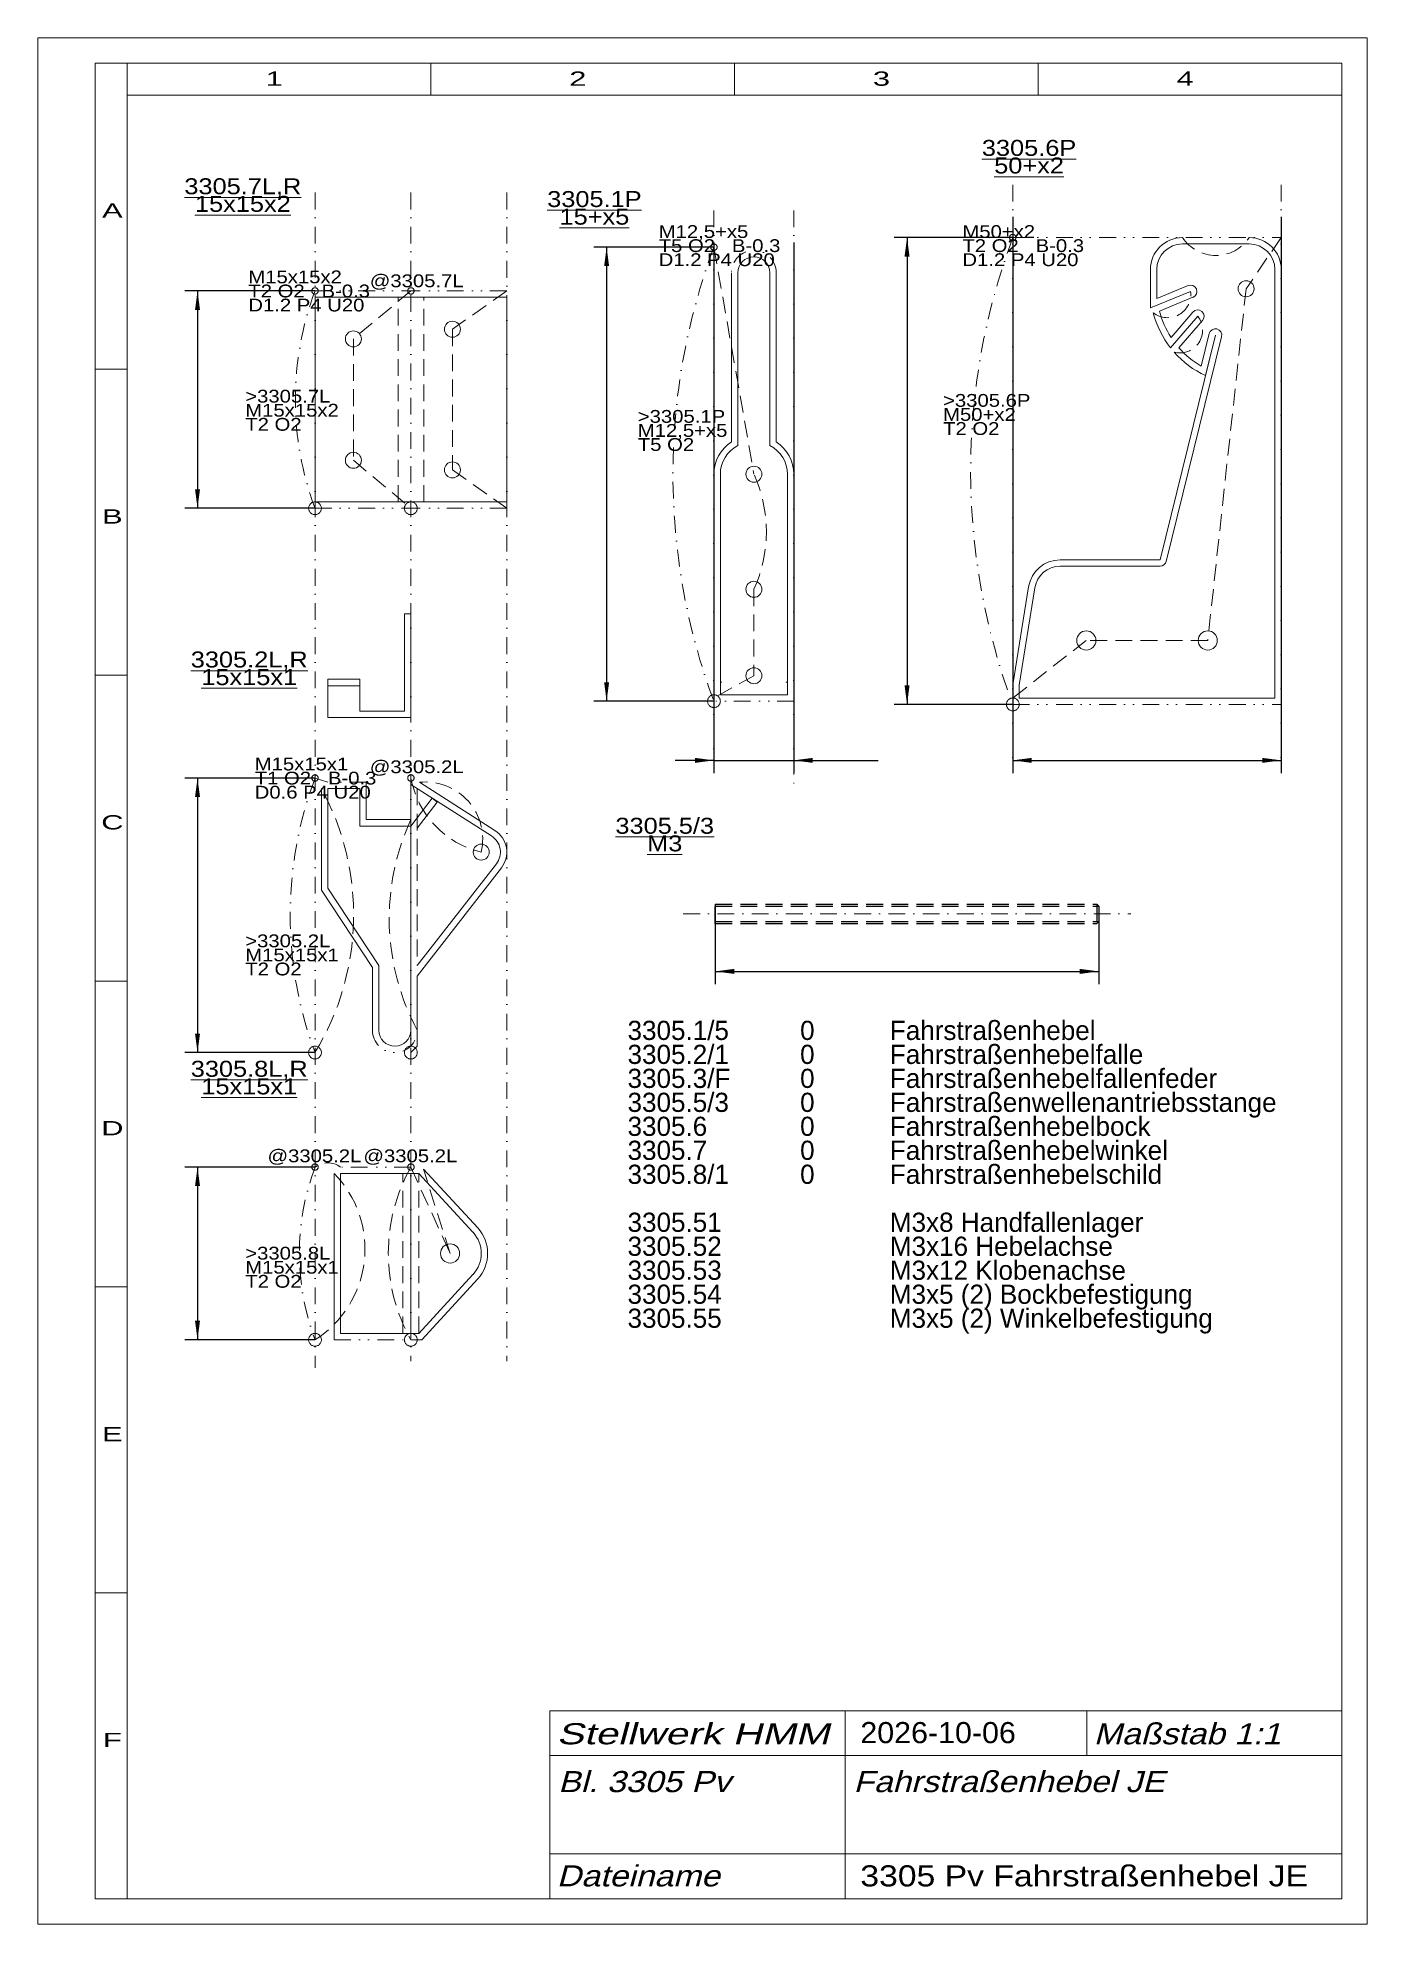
# Model space of a CAD drawing. Extents: x 1 to 209, y 1 to 296.
import ezdxf
from ezdxf.enums import TextEntityAlignment as Align

# ---------------------------------------------------------------- set-up
doc = ezdxf.new("R2010")
doc.units = 0
doc.header["$LTSCALE"] = 5.25
for name, pattern in [('DASHDOT', [1, 0.5, -0.25, 0, -0.25]), ('DASHED', [0.75, 0.5, -0.25]), ('DIVIDE', [1.25, 0.5, -0.25, 0, -0.25, 0, -0.25]), ('PHANTOM', [2.5, 1.25, -0.25, 0.25, -0.25, 0.25, -0.25])]:
    doc.linetypes.add(name, pattern=pattern)
for name, color, linetype, lineweight in [('3305 HANDFALLE', 30, 'CONTINUOUS', 13), ('3305 HEBEL', 5, 'CONTINUOUS', 13), ('3305 HEBELBOCK', 7, 'CONTINUOUS', 13), ('3305 HEBELSCHILD', 171, 'CONTINUOUS', 18), ('3305_1P # FAHRSTRAßENHEBEL', 30, 'CONTINUOUS', 13), ('3305_2L # FAHRSTRAßENHEBELFALLE', 30, 'CONTINUOUS', 13), ('3305_2R # FAHRSTRAßENHEBELFALLE', 14, 'CONTINUOUS', 13), ('3305_6P # FAHRSTRAßENHEBELBOCK', 30, 'CONTINUOUS', 13), ('3305_7L # FAHRSTRAßENHEBELWINKEL', 30, 'CONTINUOUS', 13), ('3305_7R # FAHRSTRAßENHEBELWINKEL', 14, 'CONTINUOUS', 13), ('3305_8L # FAHRSTRAßENHEBELSCHILD', 30, 'CONTINUOUS', 13), ('3305_8R # FAHRSTRAßENHEBELSCHILD', 14, 'CONTINUOUS', 13), ('3305___ FAHRSTRAßENHEBEL JE', 6, 'DASHDOT', 13), ('BEMASSUNG', 7, 'CONTINUOUS', 25), ('BESCHRIFTUNG', 7, 'CONTINUOUS', 25), ('MASSGRENZEN', 172, 'CONTINUOUS', 25), ('MASSLINIEN', 172, 'CONTINUOUS', 25), ('MASSTEXTE', 212, 'CONTINUOUS', 25), ('MITTELLINIEN', 5, 'DASHDOT', 13), ('STANDARD', 7, 'CONTINUOUS', 0), ('UNSICHTBARE', 92, 'DASHED', 25)]:
    doc.layers.add(name, color=color, linetype=linetype, lineweight=lineweight)
doc.styles.add('Arial', font='arial.ttf')

# ---------------------------------------------------------------- blocks, each defined once
blk = doc.blocks.new('D207364096')
at = {"layer": 'MASSGRENZEN'}
for points in [[(26, 256.41), (26.39, 253.44), (25.61, 253.44)], [(26, 222.42), (25.61, 225.39), (26.39, 225.39)]]:
    blk.add_solid(points, dxfattribs=at)
at = {"layer": 'MASSLINIEN', "color": 172}
for p, q in [((44.38, 256.41), (24, 256.41)), ((26, 256.41), (26, 222.42)), ((44.38, 222.42), (24, 222.42))]:
    blk.add_line(p, q, dxfattribs=at)
blk = doc.blocks.new('D207363840')
at = {"layer": 'MASSGRENZEN'}
for points in [[(26, 180.24), (26.39, 177.27), (25.61, 177.27)], [(26, 137.31), (25.61, 140.28), (26.39, 140.28)]]:
    blk.add_solid(points, dxfattribs=at)
at = {"layer": 'MASSLINIEN', "color": 172}
for p, q in [((44.38, 180.24), (24, 180.24)), ((26, 180.24), (26, 137.31)), ((44.38, 137.31), (24, 137.31))]:
    blk.add_line(p, q, dxfattribs=at)
blk = doc.blocks.new('D207363584')
at = {"layer": 'MASSGRENZEN'}
for points in [[(26, 119.4), (26.39, 116.43), (25.61, 116.43)], [(26, 92.4), (25.61, 95.37), (26.39, 95.37)]]:
    blk.add_solid(points, dxfattribs=at)
at = {"layer": 'MASSLINIEN', "color": 172}
for p, q in [((44.38, 119.4), (24, 119.4)), ((26, 119.4), (26, 92.4)), ((44.38, 92.4), (24, 92.4))]:
    blk.add_line(p, q, dxfattribs=at)
blk = doc.blocks.new('D207363328')
at = {"layer": 'MASSGRENZEN'}
for points in [[(90, 263.25), (90.39, 260.28), (89.61, 260.28)], [(90, 192.25), (89.61, 195.22), (90.39, 195.22)]]:
    blk.add_solid(points, dxfattribs=at)
at = {"layer": 'MASSLINIEN', "color": 172}
for p, q in [((106.79, 263.25), (88, 263.25)), ((90, 263.25), (90, 192.25)), ((106.79, 192.25), (88, 192.25))]:
    blk.add_line(p, q, dxfattribs=at)
blk = doc.blocks.new('D207363072')
at = {"layer": 'MASSGRENZEN'}
for points in [[(106.79, 183), (103.82, 182.61), (103.82, 183.39)], [(119.29, 183), (122.26, 183.39), (122.26, 182.61)]]:
    blk.add_solid(points, dxfattribs=at)
at = {"layer": 'MASSLINIEN', "color": 172}
for p, q in [((106.79, 264), (106.79, 181)), ((119.29, 264), (119.29, 181)), ((106.79, 183), (100.75, 183)), ((106.79, 183), (119.29, 183)), ((119.29, 183), (132.47, 183))]:
    blk.add_line(p, q, dxfattribs=at)
blk = doc.blocks.new('D207362816')
at = {"layer": 'MASSGRENZEN'}
for points in [[(153.54, 183), (156.52, 183.39), (156.52, 182.61)], [(195.54, 183), (192.57, 182.61), (192.57, 183.39)]]:
    blk.add_solid(points, dxfattribs=at)
at = {"layer": 'MASSLINIEN', "color": 172}
for p, q in [((153.54, 268), (153.54, 181)), ((195.54, 268), (195.54, 181)), ((153.54, 183), (195.54, 183))]:
    blk.add_line(p, q, dxfattribs=at)
blk = doc.blocks.new('D207362560')
at = {"layer": 'MASSGRENZEN'}
for points in [[(137, 264.75), (137.39, 261.78), (136.61, 261.78)], [(137, 191.75), (136.61, 194.73), (137.39, 194.73)]]:
    blk.add_solid(points, dxfattribs=at)
at = {"layer": 'MASSLINIEN', "color": 172}
for p, q in [((153.54, 264.75), (135, 264.75)), ((137, 264.75), (137, 191.75)), ((153.54, 191.75), (135, 191.75))]:
    blk.add_line(p, q, dxfattribs=at)
blk = doc.blocks.new('D207362304')
at = {"layer": 'MASSGRENZEN'}
for points in [[(107, 150), (109.97, 150.39), (109.97, 149.61)], [(167, 150), (164.03, 149.61), (164.03, 150.39)]]:
    blk.add_solid(points, dxfattribs=at)
at = {"layer": 'MASSLINIEN', "color": 172}
for p, q in [((107, 160.4), (107, 148)), ((167, 157.81), (167, 148)), ((107, 150), (167, 150))]:
    blk.add_line(p, q, dxfattribs=at)

msp = doc.modelspace()

# ---------------------------------------------------------------- linework, layer by layer
at = {"layer": '3305 HANDFALLE'}
for p, q in [((59.38, 205.93), (58.38, 205.93)), ((58.38, 205.93), (58.38, 190.69)), ((59.38, 205.93), (59.38, 189.69)), ((51.38, 195.68), (46.38, 195.68)), ((46.38, 195.68), (46.38, 189.69)), ((51.38, 195.68), (51.38, 190.69)), ((51.38, 194.68), (46.38, 194.68)), ((59.38, 189.69), (46.38, 189.69)), ((58.38, 190.69), (51.38, 190.69)), ((51.38, 178.6), (46.38, 178.6)), ((46.38, 178.6), (46.38, 163)), ((51.38, 178.6), (51.38, 172.73)), ((59.38, 179.24), (59.38, 138.31)), ((71.99, 171.19), (59.38, 179.24)), ((62.7, 177.09), (59.38, 172.73)), ((63.49, 176.48), (62.7, 177.09)), ((63.49, 176.48), (60.38, 172.39)), ((59.38, 172.73), (51.38, 172.73)), ((60.38, 150.9), (72.75, 166.82)), ((46.38, 163), (54.38, 150.9)), ((54.38, 150.9), (54.38, 140.81))]:
    msp.add_line(p, q, dxfattribs=at)
at = {"layer": '3305 HANDFALLE', "linetype": 'DASHED'}
msp.add_line((60.38, 178.6), (60.38, 150.9), dxfattribs=at)
at = {"layer": '3305 HANDFALLE'}
for centre, radius, start, end in [((70.38, 168.66), 3, 322.1592, 417.4428), ((56.88, 140.81), 2.5, 180, 360)]:
    msp.add_arc(centre, radius, start, end, dxfattribs=at)
at = {"layer": '3305 HEBEL'}
for p, q in [((110.54, 232.22), (110.54, 259.25)), ((115.54, 232.22), (115.54, 259.25)), ((107.79, 227.75), (107.79, 193.25)), ((118.29, 227.75), (118.29, 193.25)), ((108.04, 195.24), (107.79, 195.24)), ((118.29, 195.24), (118.04, 195.24)), ((118.29, 193.25), (107.79, 193.25))]:
    msp.add_line(p, q, dxfattribs=at)
for centre, radius, start, end in [((113.04, 259.25), 2.5, 360, 540), ((112.79, 227.75), 5, 116.7437, 180), ((113.29, 227.75), 5, 0, 63.2563)]:
    msp.add_arc(centre, radius, start, end, dxfattribs=at)
at = {"layer": '3305 HEBELBOCK'}
for p, q in [((190.54, 263.75), (180.07, 263.75)), ((176.07, 255.24), (176.07, 259.75)), ((194.54, 259.75), (194.54, 192.75)), ((180.96, 257.26), (176.07, 255.24)), ((44.38, 255.41), (59.38, 255.41)), ((74.38, 255.41), (59.38, 255.41)), ((181.72, 255.41), (176.48, 253.25)), ((181.71, 253.1), (178.3, 249.13)), ((183.23, 251.79), (179.53, 247.5)), ((186.21, 249.25), (177.55, 214.12)), ((184.27, 249.73), (183.01, 244.64)), ((44.38, 223.42), (59.38, 223.42)), ((74.38, 223.42), (59.38, 223.42)), ((176.58, 213.36), (160.95, 213.36)), ((157, 209.99), (154.54, 194.75)), ((154.54, 192.75), (194.54, 192.75))]:
    msp.add_line(p, q, dxfattribs=at)
at = {"layer": '3305 HEBELBOCK', "lineweight": 18}
for p, q in [((44.38, 223.42), (44.38, 255.41)), ((74.38, 223.42), (74.38, 255.41))]:
    msp.add_line(p, q, dxfattribs=at)
at = {"layer": '3305 HEBELBOCK', "linetype": 'DASHED'}
for p, q in [((57.38, 223.42), (57.38, 255.41)), ((61.38, 223.42), (61.38, 255.41))]:
    msp.add_line(p, q, dxfattribs=at)
at = {"layer": '3305 HEBELBOCK', "linetype": 'DIVIDE'}
msp.add_line((154.54, 194.75), (154.54, 192.75), dxfattribs=at)
at = {"layer": '3305 HEBELBOCK'}
for centre, radius, start, end in [((180.07, 259.75), 4, 90, 180), ((190.54, 259.75), 4, 0, 90), ((181.34, 256.33), 1, 292.3878, 472.3878), ((190.04, 256.75), 14, 194.4943, 212.9963), ((182.47, 252.44), 1, 319.2678, 499.2678), ((185.24, 249.49), 1, 346.1478, 526.1478), ((190.04, 256.75), 14, 221.3743, 239.8763), ((160.95, 209.36), 4, 90, 170.8395), ((176.58, 214.36), 1, 270, 346.1478)]:
    msp.add_arc(centre, radius, start, end, dxfattribs=at)
at = {"layer": '3305 HEBELSCHILD'}
for p, q in [((48.38, 118.4), (48.38, 93.4)), ((59.38, 118.4), (48.38, 118.4)), ((59.38, 93.4), (59.38, 118.4)), ((59.38, 118.4), (60.63, 118.4)), ((59.38, 93.4), (59.38, 118.4)), ((60.63, 118.4), (69.09, 109.2)), ((60.63, 93.4), (69.09, 102.6)), ((48.38, 93.4), (59.38, 93.4)), ((60.63, 93.4), (59.38, 93.4))]:
    msp.add_line(p, q, dxfattribs=at)
at = {"layer": '3305 HEBELSCHILD', "linetype": 'DASHED'}
for p, q in [((58.13, 93.4), (58.13, 118.4)), ((60.63, 93.4), (60.63, 118.4))]:
    msp.add_line(p, q, dxfattribs=at)
at = {"layer": '3305 HEBELSCHILD'}
msp.add_arc((65.51, 105.9), 4.88, 317.3926, 402.6074, dxfattribs=at)
at = {"layer": '3305_1P # FAHRSTRAßENHEBEL', "linetype": 'DASHED'}
for p, q in [((106.79, 263.25), (113.04, 227.75)), ((113.04, 209.75), (113.04, 196.24)), ((113.04, 196.24), (106.79, 192.75))]:
    msp.add_line(p, q, dxfattribs=at)
at = {"layer": '3305_1P # FAHRSTRAßENHEBEL'}
for p, q in [((109.54, 232.8), (109.54, 259.25)), ((116.54, 232.8), (116.54, 259.25)), ((106.79, 227.75), (106.79, 192.75)), ((119.29, 227.75), (119.29, 192.25))]:
    msp.add_line(p, q, dxfattribs=at)
at = {"layer": '3305_1P # FAHRSTRAßENHEBEL', "linetype": 'DIVIDE'}
msp.add_line((119.29, 192.25), (106.79, 192.25), dxfattribs=at)
at = {"layer": '3305_1P # FAHRSTRAßENHEBEL', "linetype": 'PHANTOM'}
for centre, radius in [((106.79, 263.25), 0.5), ((106.79, 192.25), 1)]:
    msp.add_circle(centre, radius, dxfattribs=at)
at = {"layer": '3305_1P # FAHRSTRAßENHEBEL'}
for centre in [(113.04, 227.75), (113.04, 209.75), (113.04, 196.24)]:
    msp.add_circle(centre, 1.25, dxfattribs=at)
at = {"layer": '3305_1P # FAHRSTRAßENHEBEL', "linetype": 'DIVIDE'}
msp.add_arc((113.04, 259.25), 3.5, 0, 180, dxfattribs=at)
at = {"layer": '3305_1P # FAHRSTRAßENHEBEL'}
for centre, start, end in [((112.79, 227.75), 122.7972, 180), ((113.29, 227.75), 0, 57.2028)]:
    msp.add_arc(centre, 6, start, end, dxfattribs=at)
at = {"layer": '3305_1P # FAHRSTRAßENHEBEL', "linetype": 'DASHED'}
msp.add_arc((93.38, 218.75), 21.62, 335.4034, 384.5966, dxfattribs=at)
at = {"layer": '3305_2L # FAHRSTRAßENHEBELFALLE', "linetype": 'DASHED'}
msp.add_line((44.38, 180.24), (46.38, 179.6), dxfattribs=at)
at = {"layer": '3305_2L # FAHRSTRAßENHEBELFALLE'}
for p, q in [((45.38, 178.6), (45.38, 162.7)), ((52.38, 179.6), (52.38, 173.73)), ((59.38, 173.73), (52.38, 173.73)), ((45.38, 162.7), (53.38, 150.6)), ((53.38, 150.6), (53.38, 140.81))]:
    msp.add_line(p, q, dxfattribs=at)
at = {"layer": '3305_2L # FAHRSTRAßENHEBELFALLE', "linetype": 'DIVIDE'}
msp.add_line((52.38, 179.6), (46.38, 179.6), dxfattribs=at)
at = {"layer": '3305_2L # FAHRSTRAßENHEBELFALLE', "linetype": 'PHANTOM'}
for centre, radius in [((44.38, 180.24), 0.5), ((44.38, 137.31), 1)]:
    msp.add_circle(centre, radius, dxfattribs=at)
at = {"layer": '3305_2L # FAHRSTRAßENHEBELFALLE', "linetype": 'DASHED'}
for centre, radius, start, end in [((9.1, 158.82), 41.32, 328.6232, 388.6024), ((93.01, 158.28), 37.02, 155.3201, 208.1593)]:
    msp.add_arc(centre, radius, start, end, dxfattribs=at)
at = {"layer": '3305_2L # FAHRSTRAßENHEBELFALLE', "linetype": 'DIVIDE'}
msp.add_arc((56.88, 140.81), 3.5, 180, 360, dxfattribs=at)
at = {"layer": '3305_2R # FAHRSTRAßENHEBELFALLE'}
for p, q in [((72.53, 172.03), (60.72, 179.57)), ((60.38, 149.27), (73.54, 166.21)), ((60.38, 149.27), (60.38, 138.31)), ((60.38, 138.31), (59.38, 137.31))]:
    msp.add_line(p, q, dxfattribs=at)
at = {"layer": '3305_2R # FAHRSTRAßENHEBELFALLE', "linetype": 'PHANTOM'}
for centre, radius in [((59.38, 180.24), 0.5), ((59.38, 137.31), 1)]:
    msp.add_circle(centre, radius, dxfattribs=at)
at = {"layer": '3305_2R # FAHRSTRAßENHEBELFALLE'}
msp.add_circle((70.38, 168.66), 1.25, dxfattribs=at)
at = {"layer": '3305_2R # FAHRSTRAßENHEBELFALLE', "linetype": 'DASHED'}
for centre, radius, start, end in [((73.77, 182.89), 14.63, 190.4358, 256.6088), ((61.68, 170.69), 8.93, 346.8844, 456.1303)]:
    msp.add_arc(centre, radius, start, end, dxfattribs=at)
at = {"layer": '3305_2R # FAHRSTRAßENHEBELFALLE'}
msp.add_arc((70.38, 168.66), 4, 322.1592, 417.4428, dxfattribs=at)
at = {"layer": '3305_6P # FAHRSTRAßENHEBELBOCK', "linetype": 'DIVIDE'}
for p, q in [((153.54, 264.75), (195.54, 264.75)), ((153.54, 191.75), (195.54, 191.75))]:
    msp.add_line(p, q, dxfattribs=at)
at = {"layer": '3305_6P # FAHRSTRAßENHEBELBOCK', "linetype": 'DASHED'}
for p, q in [((195.54, 264.75), (190.04, 256.75)), ((190.04, 256.75), (184.04, 201.75)), ((165.04, 201.75), (153.54, 192.75)), ((184.04, 201.75), (165.04, 201.75))]:
    msp.add_line(p, q, dxfattribs=at)
at = {"layer": '3305_6P # FAHRSTRAßENHEBELBOCK'}
for p, q in [((175.07, 253.75), (175.07, 259.75)), ((195.54, 259.75), (195.54, 191.75)), ((181.34, 256.33), (175.07, 253.75)), ((182.47, 252.44), (178.22, 247.51)), ((185.24, 249.49), (176.58, 214.36)), ((176.58, 214.36), (160.95, 214.36)), ((156.01, 210.15), (153.54, 194.83)), ((153.54, 194.83), (153.54, 192.75))]:
    msp.add_line(p, q, dxfattribs=at)
at = {"layer": '3305_6P # FAHRSTRAßENHEBELBOCK', "color": 5}
msp.add_line((185.24, 249.49), (183.68, 243.17), dxfattribs=at)
at = {"layer": '3305_6P # FAHRSTRAßENHEBELBOCK', "linetype": 'PHANTOM'}
for centre, radius in [((153.54, 264.75), 0.5), ((153.54, 191.75), 1)]:
    msp.add_circle(centre, radius, dxfattribs=at)
at = {"layer": '3305_6P # FAHRSTRAßENHEBELBOCK'}
for centre, radius in [((190.04, 256.75), 1.25), ((165.04, 201.75), 1.5), ((184.04, 201.75), 1.5)]:
    msp.add_circle(centre, radius, dxfattribs=at)
for centre, radius, start, end in [((180.07, 259.75), 5, 90, 180), ((190.54, 259.75), 5, 0, 90), ((190.04, 256.75), 15, 194.4943, 218.0322), ((190.04, 256.75), 15, 221.3743, 244.9122), ((160.95, 209.36), 5, 90, 170.8395)]:
    msp.add_arc(centre, radius, start, end, dxfattribs=at)
at = {"layer": '3305_6P # FAHRSTRAßENHEBELBOCK', "linetype": 'DASHED'}
for centre, radius, start, end in [((185.31, 268.26), 6.3, 213.862, 326.138), ((177.76, 255.84), 3.62, 231.7538, 367.7919), ((179.69, 250.26), 3.54, 255.0981, 398.2075)]:
    msp.add_arc(centre, radius, start, end, dxfattribs=at)
at = {"layer": '3305_7L # FAHRSTRAßENHEBELWINKEL', "linetype": 'DIVIDE'}
for p, q in [((44.38, 256.41), (59.38, 256.41)), ((44.38, 222.42), (59.38, 222.42))]:
    msp.add_line(p, q, dxfattribs=at)
at = {"layer": '3305_7L # FAHRSTRAßENHEBELWINKEL', "linetype": 'DASHED'}
for p, q in [((59.38, 256.41), (50.38, 248.91)), ((50.38, 248.91), (50.38, 229.92)), ((50.38, 229.92), (59.38, 222.42))]:
    msp.add_line(p, q, dxfattribs=at)
at = {"layer": '3305_7L # FAHRSTRAßENHEBELWINKEL', "linetype": 'PHANTOM'}
for centre, radius in [((44.38, 256.41), 0.5), ((44.38, 222.42), 1)]:
    msp.add_circle(centre, radius, dxfattribs=at)
at = {"layer": '3305_7L # FAHRSTRAßENHEBELWINKEL'}
for centre in [(50.38, 248.91), (50.38, 229.92)]:
    msp.add_circle(centre, 1.25, dxfattribs=at)
at = {"layer": '3305_7R # FAHRSTRAßENHEBELWINKEL', "linetype": 'DIVIDE'}
for p, q in [((74.38, 256.41), (59.38, 256.41)), ((74.38, 222.42), (59.38, 222.42))]:
    msp.add_line(p, q, dxfattribs=at)
at = {"layer": '3305_7R # FAHRSTRAßENHEBELWINKEL', "linetype": 'DASHED'}
for p, q in [((74.38, 256.41), (65.88, 250.41)), ((65.88, 250.41), (65.88, 228.42)), ((65.88, 228.42), (74.38, 222.42))]:
    msp.add_line(p, q, dxfattribs=at)
at = {"layer": '3305_7R # FAHRSTRAßENHEBELWINKEL', "linetype": 'PHANTOM'}
for centre, radius in [((59.38, 256.41), 0.5), ((59.38, 222.42), 1)]:
    msp.add_circle(centre, radius, dxfattribs=at)
at = {"layer": '3305_7R # FAHRSTRAßENHEBELWINKEL'}
for centre in [(65.88, 250.41), (65.88, 228.42)]:
    msp.add_circle(centre, 1.25, dxfattribs=at)
at = {"layer": '3305_8L # FAHRSTRAßENHEBELSCHILD'}
msp.add_line((47.38, 118.4), (47.38, 92.4), dxfattribs=at)
at = {"layer": '3305_8L # FAHRSTRAßENHEBELSCHILD', "linetype": 'DIVIDE'}
for p, q in [((59.38, 119.4), (48.38, 119.4)), ((47.38, 92.4), (59.38, 92.4))]:
    msp.add_line(p, q, dxfattribs=at)
at = {"layer": '3305_8L # FAHRSTRAßENHEBELSCHILD', "linetype": 'PHANTOM'}
for centre, radius in [((44.38, 119.4), 0.5), ((44.38, 92.4), 1)]:
    msp.add_circle(centre, radius, dxfattribs=at)
at = {"layer": '3305_8L # FAHRSTRAßENHEBELSCHILD', "linetype": 'DASHED'}
for centre, radius, start, end in [((46.38, 116.68), 3.38, 53.7116, 126.2884), ((35.38, 106.61), 16.82, 302.3354, 404.5029), ((83.41, 105.9), 27.56, 150.6708, 209.3292)]:
    msp.add_arc(centre, radius, start, end, dxfattribs=at)
at = {"layer": '3305_8R # FAHRSTRAßENHEBELSCHILD', "linetype": 'DASHED'}
for p, q in [((59.38, 119.4), (65.51, 105.9)), ((65.51, 105.9), (61.37, 119.08))]:
    msp.add_line(p, q, dxfattribs=at)
at = {"layer": '3305_8R # FAHRSTRAßENHEBELSCHILD'}
for p, q in [((61.37, 119.08), (69.83, 109.88)), ((61.07, 92.4), (69.83, 101.92)), ((59.38, 92.4), (61.07, 92.4))]:
    msp.add_line(p, q, dxfattribs=at)
at = {"layer": '3305_8R # FAHRSTRAßENHEBELSCHILD', "linetype": 'PHANTOM'}
for centre, radius in [((59.38, 119.4), 0.5), ((59.38, 92.4), 1)]:
    msp.add_circle(centre, radius, dxfattribs=at)
at = {"layer": '3305_8R # FAHRSTRAßENHEBELSCHILD'}
msp.add_circle((65.51, 105.9), 1.5, dxfattribs=at)
msp.add_arc((65.51, 105.9), 5.88, 317.3926, 402.6074, dxfattribs=at)
at = {"layer": '3305___ FAHRSTRAßENHEBEL JE', "linetype": 'DASHDOT'}
for centre, radius in [((201.77, 227.75), 101.4), ((251.2, 228.25), 104.25), ((89.86, 239.42), 48.55), ((101.81, 158.77), 61.31), ((80.5, 105.9), 38.56)]:
    msp.add_arc(centre, radius, 159.5062, 200.4938, dxfattribs=at)
at = {"layer": 'MITTELLINIEN'}
for p, q in [((44.38, 271.79), (44.38, 88)), ((59.38, 271.79), (59.38, 89.05)), ((74.38, 271.79), (74.38, 89.05)), ((153.54, 273), (153.54, 182)), ((195.54, 273), (195.54, 182)), ((106.79, 269), (106.79, 183)), ((119.29, 269), (119.29, 179)), ((102, 159), (172, 159))]:
    msp.add_line(p, q, dxfattribs=at)
at = {"layer": 'STANDARD'}
for p, q in [((1, 1), (1, 296)), ((1, 296), (209, 296)), ((209, 296), (209, 1)), ((10, 5), (10, 292)), ((10, 292), (15, 292)), ((15, 292), (205, 292)), ((15, 287), (15, 292)), ((62.5, 292), (62.5, 287)), ((110, 292), (110, 287)), ((157.5, 292), (157.5, 287)), ((205, 292), (205, 287)), ((15, 287), (205, 287)), ((15, 5), (15, 287)), ((205, 287), (205, 5)), ((10, 244.17), (15, 244.17)), ((10, 196.33), (15, 196.33)), ((205, 182.12), (205, 5.12)), ((10, 148.5), (15, 148.5)), ((10, 100.67), (15, 100.67)), ((10, 52.83), (15, 52.83)), ((10, 5), (15, 5)), ((205, 5), (15, 5)), ((209, 1), (1, 1))]:
    msp.add_line(p, q, dxfattribs=at)
at = {"layer": 'STANDARD', "lineweight": 0}
for p, q in [((81.11, 34.4), (205, 34.4)), ((81.11, 34.4), (81.11, 5)), ((127.31, 34.4), (127.31, 5)), ((165.11, 34.4), (165.11, 27.4)), ((81.11, 27.4), (205, 27.4)), ((81.11, 12), (205, 12))]:
    msp.add_line(p, q, dxfattribs=at)
at = {"layer": 'UNSICHTBARE'}
for p, q in [((107, 160.5), (107.1, 160.5)), ((107, 157.5), (107, 160.5)), ((107, 160.5), (166.69, 160.5)), ((107, 160.5), (107, 157.5)), ((107, 160.4), (107, 159.4)), ((107, 160.19), (167, 160.19)), ((107, 159.4), (107, 158.6)), ((166.69, 160.5), (166.69, 157.5)), ((166.69, 160.5), (167, 160.19)), ((167, 160.19), (167, 157.81)), ((107, 157.6), (107, 158.6)), ((107, 157.81), (167, 157.81)), ((107, 157.5), (107.1, 157.5)), ((107, 157.5), (166.69, 157.5)), ((166.69, 157.5), (167, 157.81))]:
    msp.add_line(p, q, dxfattribs=at)
for centre, start, end in [((107.1, 160.4), 90, 180), ((107.1, 157.6), 180, 270)]:
    msp.add_arc(centre, 0.1, start, end, dxfattribs=at)

# ---------------------------------------------------------------- block references
at = {"layer": 'BEMASSUNG'}
for name in ['D207362816', 'D207363328', 'D207363072', 'D207362560', 'D207364096', 'D207363840', 'D207362304', 'D207363584']:
    msp.add_blockref(name, (0, 0), dxfattribs=at)

# ---------------------------------------------------------------- texts
at = {"layer": '3305_1P # FAHRSTRAßENHEBEL', "insert": (98.15, 260.26), "char_height": 2, "attachment_point": 7, "line_spacing_factor": 0.66, "style": 'Arial'}
msp.add_mtext('\\W1.135102;M12,5+x5\\PT5 O2   B-0.3\\PD1.2 P4 U20\\P', dxfattribs=at)
at = {"layer": '3305_2L # FAHRSTRAßENHEBELFALLE', "insert": (34.95, 177), "char_height": 2, "attachment_point": 7, "line_spacing_factor": 0.66, "style": 'Arial'}
msp.add_mtext('\\W1.135085;M15x15x1\\PT1 O2   B-0.3\\PD0.6 P4 U20\\P', dxfattribs=at)
at = {"layer": '3305_2R # FAHRSTRAßENHEBELFALLE', "style": 'Arial', "width": 1.135129}
msp.add_text('@3305.2L', height=2, dxfattribs=at).set_placement((52.95, 181))
at = {"layer": '3305_6P # FAHRSTRAßENHEBELBOCK', "insert": (145.66, 260.26), "char_height": 2, "attachment_point": 7, "line_spacing_factor": 0.66, "style": 'Arial'}
msp.add_mtext('\\W1.135096;M50+x2 \\PT2 O2   B-0.3\\PD1.2 P4 U20\\P', dxfattribs=at)
at = {"layer": '3305_7L # FAHRSTRAßENHEBELWINKEL', "insert": (33.95, 253.17), "char_height": 2, "attachment_point": 7, "line_spacing_factor": 0.66, "style": 'Arial'}
msp.add_mtext('\\W1.135084;M15x15x2 \\PT2 O2   B-0.3\\PD1.2 P4 U20\\P', dxfattribs=at)
at = {"layer": '3305_7R # FAHRSTRAßENHEBELWINKEL', "style": 'Arial', "width": 1.135129}
msp.add_text('@3305.7L', height=2, dxfattribs=at).set_placement((52.95, 256.99))
at = {"layer": '3305_8L # FAHRSTRAßENHEBELSCHILD', "style": 'Arial', "width": 1.135129}
msp.add_text('@3305.2L', height=2, dxfattribs=at).set_placement((36.95, 120.16))
at = {"layer": '3305_8R # FAHRSTRAßENHEBELSCHILD', "style": 'Arial', "width": 1.135129}
msp.add_text('@3305.2L', height=2, dxfattribs=at).set_placement((51.95, 120.16))
at = {"layer": '3305___ FAHRSTRAßENHEBEL JE', "style": 'Arial'}
for s, insert, char_height, attachment_point, line_spacing_factor in [('\\W1.135098;\\L3305.6P\\P50+x2', (156.09, 277.38), 2.5, 5, 0.66), ('\\W1.135103;\\L3305.7L,R\\P15x15x2', (33.09, 271.38), 2.5, 5, 0.66), ('\\W1.135098;\\L3305.1P\\P15+x5', (88.09, 269.38), 2.5, 5, 0.66), ('\\W1.135145;>3305.7L\\PM15x15x2\\PT2 O2', (33.47, 234.52), 2, 7, 0.66), ('\\W1.135110;>3305.6P\\PM50+x2\\PT2 O2', (142.64, 233.86), 2, 7, 0.66), ('\\W1.135110;>3305.1P\\PM12,5+x5\\PT5 O2', (94.88, 231.36), 2, 7, 0.66), ('\\W1.135103;\\L3305.2L,R\\P15x15x1', (34.09, 197.38), 2.5, 5, 0.66), ('\\W1.135134;\\L3305.5/3\\PM3', (99.09, 171.38), 2.5, 5, 0.66), ('\\W1.135145;>3305.2L\\PM15x15x1\\PT2 O2', (33.47, 149.35), 2, 7, 0.66), ('\\W0.972797;3305.1/5\\P3305.2/1\\P3305.3/F\\P3305.5/3\\P3305.6\\P3305.7\\P3305.8/1\\P\\P3305.51\\P3305.52\\P3305.53\\P3305.54\\P3305.55\\P', (93.27, 142.28), 3, 1, 0.75), ('\\W0.972828;0\\P0\\P0\\P0\\P0\\P0\\P0', (120.27, 142.28), 3, 1, 0.75), ('\\W0.972824;Fahrstraßenhebel\\PFahrstraßenhebelfalle\\PFahrstraßenhebelfallenfeder\\PFahrstraßenwellenantriebsstange\\PFahrstraßenhebelbock\\PFahrstraßenhebelwinkel\\PFahrstraßenhebelschild\\P\\PM3x8 Handfallenlager\\PM3x16 Hebelachse\\PM3x12 Klobenachse\\PM3x5 (2) Bockbefestigung\\PM3x5 (2) Winkelbefestigung\\P', (134.31, 142.28), 3, 1, 0.75), ('\\W1.135103;\\L3305.8L,R\\P15x15x1', (34.09, 133.38), 2.5, 5, 0.66), ('\\W1.135145;>3305.8L\\PM15x15x1\\PT2 O2', (33.47, 100.51), 2, 7, 0.66)]:
    msp.add_mtext(s, dxfattribs=dict(at, insert=insert, char_height=char_height, attachment_point=attachment_point, line_spacing_factor=line_spacing_factor))
at = {"layer": 'BESCHRIFTUNG', "style": 'Arial', "oblique": 15}
for s, width, p in [('Stellwerk HMM', 1.375804, (82.2, 32.44)), ('Maßstab 1:1', 1.143719, (166.2, 32.44)), ('Bl. 3305 Pv', 1.143716, (82.42, 24.96)), ('Fahrstraßenhebel JE', 1.130208, (128.62, 24.96)), ('Dateiname', 1.143709, (82.2, 10.22))]:
    msp.add_text(s, height=3.3, dxfattribs=dict(at, width=width)).set_placement(p, align=Align.TOP_LEFT)
at = {"layer": 'BESCHRIFTUNG', "style": 'Arial'}
for s, width, p in [('2026-10-06', 1.031837, (129.69, 32.62)), ('3305 Pv Fahrstraßenhebel JE', 1.143714, (129.69, 10.22))]:
    msp.add_text(s, height=3.3, dxfattribs=dict(at, width=width)).set_placement(p, align=Align.TOP_LEFT)
at = {"layer": 'STANDARD', "style": 'Arial'}
for s, width, p in [('1', 1.547923, (38, 290.72)), ('2', 1.547922, (85.5, 290.72)), ('3', 1.547923, (133, 290.72)), ('4', 1.547923, (180.5, 290.72)), ('A', 1.547987, (12.68, 270.1)), ('B', 1.547987, (12.68, 222.26)), ('C', 1.548103, (12.68, 174.43)), ('D', 1.548104, (12.68, 126.6)), ('E', 1.547987, (12.68, 78.76)), ('F', 1.547769, (12.68, 30.93))]:
    msp.add_text(s, height=2.23, dxfattribs=dict(at, width=width)).set_placement(p, align=Align.TOP_CENTER)

doc.saveas('drawing.dxf')
